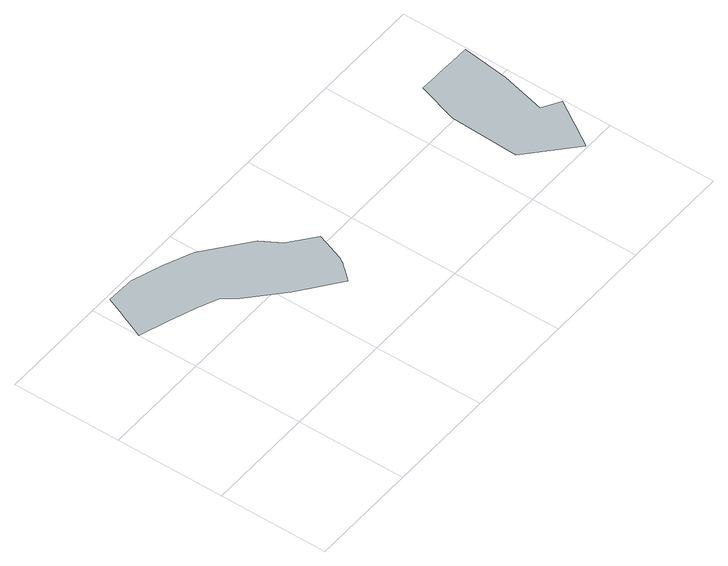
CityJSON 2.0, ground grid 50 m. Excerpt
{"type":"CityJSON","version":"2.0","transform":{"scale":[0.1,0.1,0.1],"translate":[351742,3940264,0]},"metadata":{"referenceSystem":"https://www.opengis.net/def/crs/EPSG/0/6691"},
"CityObjects":{
"object1":{"type":"GenericCityObject","attributes":{"prefecture":"14","disasterType":"1","areaType":"1","zoneNumber":"152-H26-00027","zoneName":"宮下本町3丁目1","status":"0"},"geometry":[{"type":"MultiSurface","lod":"1","boundaries":[[[0,1,2,3,4,5,6,7,8,9,10,11,12,13,14,15,16,17,18,19,20,21,22,23,24]]]}]},
"object2":{"type":"GenericCityObject","attributes":{"prefecture":"14","disasterType":"1","areaType":"2","zoneNumber":"152-H26-00027","zoneName":"宮下本町3丁目1","status":"0"},"geometry":[{"type":"MultiSurface","lod":"1","boundaries":[[[4,5,25,26,27]]]}]},
"object3":{"type":"GenericCityObject","attributes":{"prefecture":"14","disasterType":"1","areaType":"1","zoneNumber":"152-H26-00027","zoneName":"宮下本町3丁目1","status":"0"},"geometry":[{"type":"MultiSurface","lod":"1","boundaries":[[[28,29,30,31,32,33,34,35,36,37,38,39,40,41,42,43]]]}]}
},
"vertices":[
[769,361,0],[788,384,0],[790,387,0],[803,408,0],[815,443,0],[824,466,0],[850,537,0],[737,627,0],[685,717,0],[488,874,0],[359,929,0],[218,977,0],[90,984,0],[54,899,0],[51,892,0],[42,869,0],[37,859,0],[3,777,0],[132,732,0],[250,691,0],[349,646,0],[395,585,0],[545,446,0],[722,308,0],[761,352,0],
[829,481,0],[699,581,0],[673,551,0],
[1858,10,0],[1909,92,0],[1911,95,0],[1932,129,0],[1935,133,0],[1994,227,0],[1914,275,0],[1966,481,0],[1994,694,0],[1907,696,0],[1894,697,0],[1827,698,0],[1808,699,0],[1727,701,0],[1668,513,0],[1655,197,0]
]}
